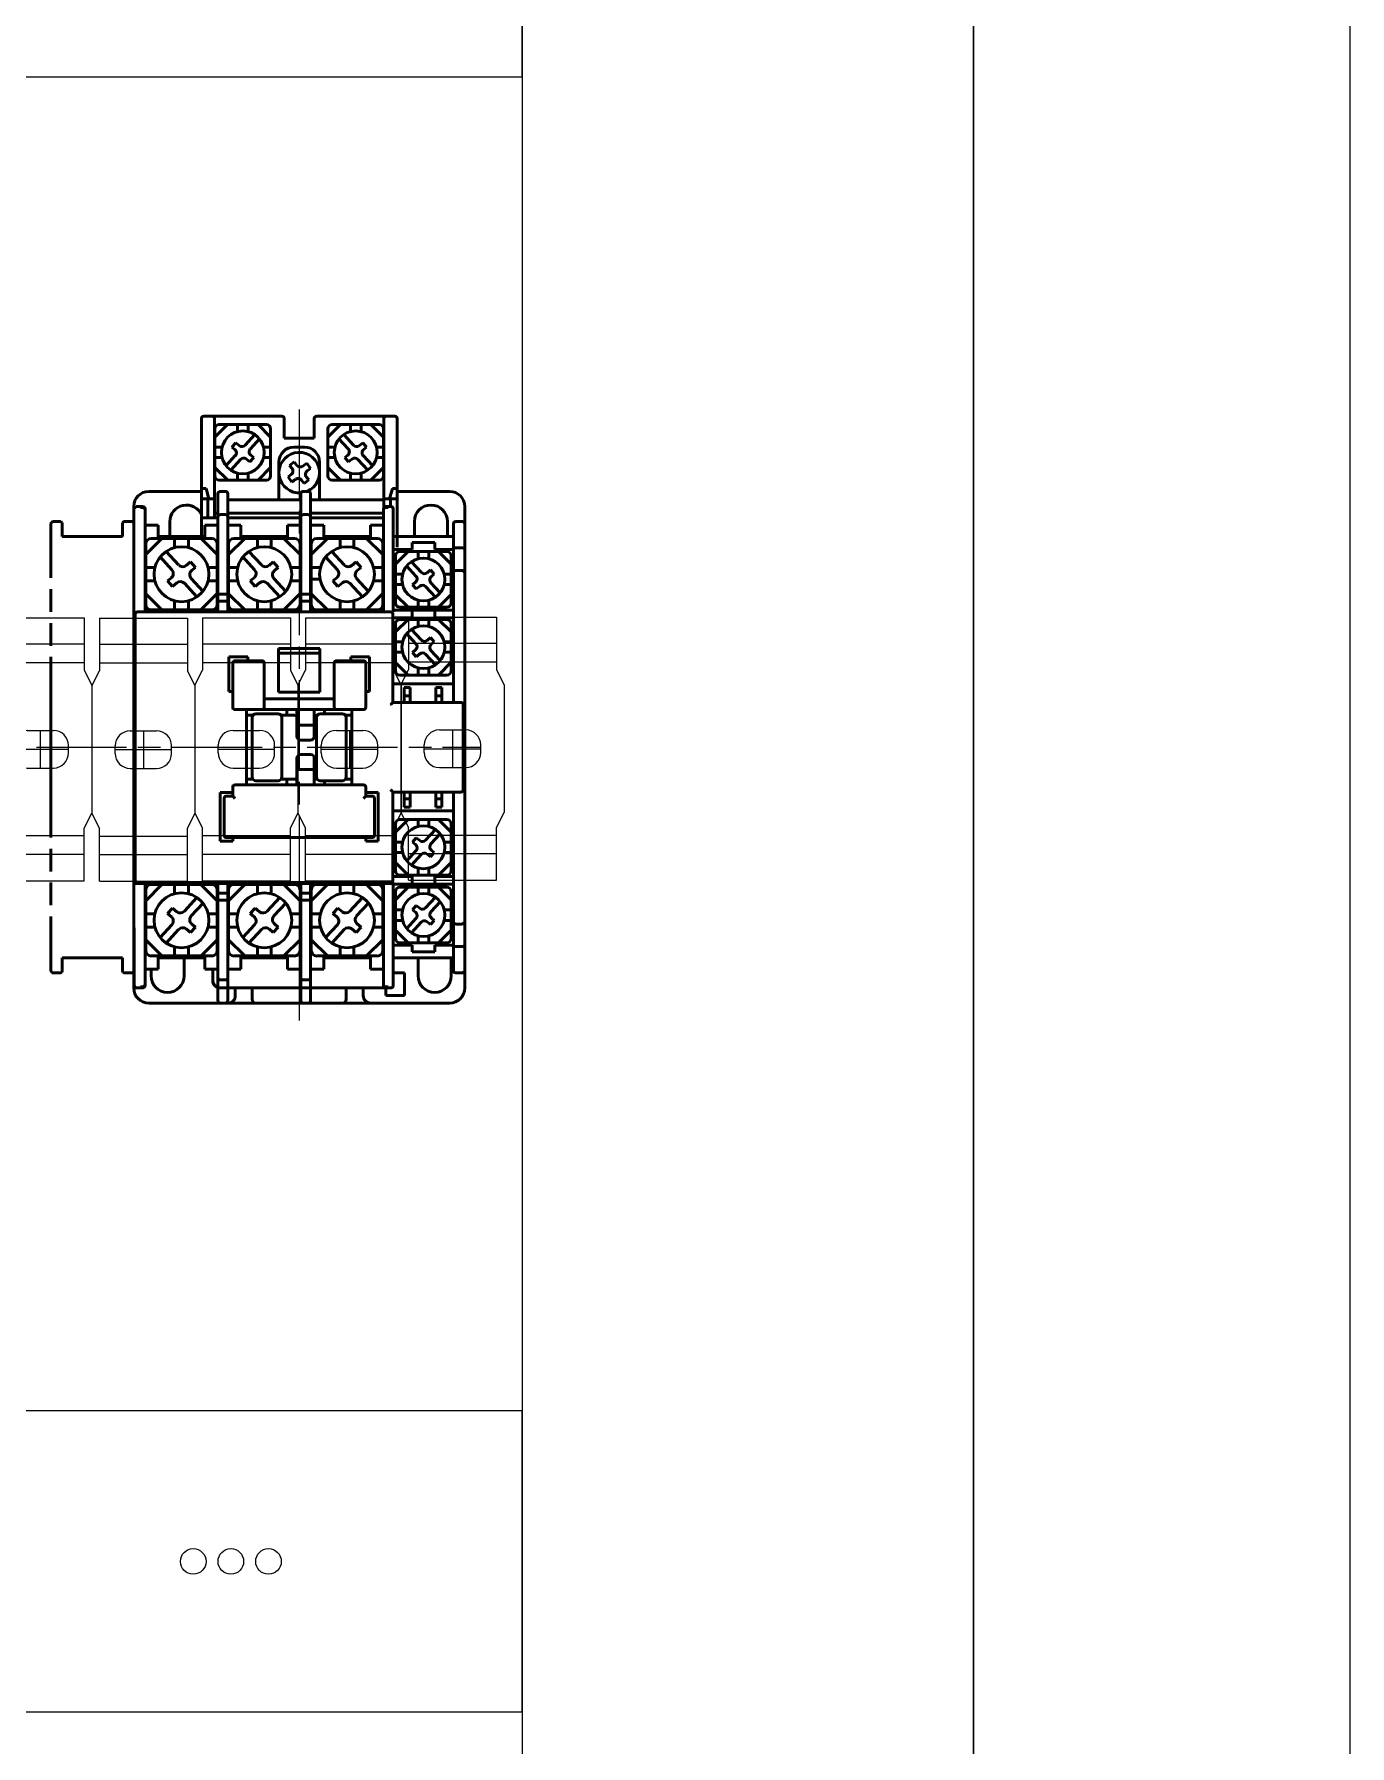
# Model space of a CAD drawing. Header units: millimetres. Extents: x 60229 to 91621, y 21923 to 36546.
# Drawn here: x 69949.6 to 70124.4, y 29398.3 to 29625.8 of the extents above; entities that cross this region are included whole.
import ezdxf

# ---------------------------------------------------------------- set-up
doc = ezdxf.new("R2010")
doc.units = ezdxf.units.MM
doc.linetypes.add('AM_ISO08W050', pattern=[18, 12, -1.5, 3, -1.5])
doc.linetypes.add('AM_ISO09W050', pattern=[22.5, 12, -1.5, 3, -1.5, 3, -1.5])
doc.layers.add('AM_0', color=7, linetype='Continuous', lineweight=50)
doc.layers.add('AM_7', color=4, linetype='AM_ISO08W050', lineweight=25)
doc.layers.add('속판', color=3, linetype='Continuous')

# ---------------------------------------------------------------- blocks, each defined once
blk = doc.blocks.new('VMC-9~22-F')
at = {"layer": 'AM_0', "color": 3}
for p, q in [((-13, 28), (-13, 43.7)), ((-12.7, 44), (-2.3, 44)), ((-11.25, 30.5), (-11.25, 43.7)), ((-2, 43.7), (-2, 41.1)), ((2, 43.7), (2, 41.1)), ((2.3, 44), (12.7, 44)), ((11.25, 31.87), (11.25, 43.7)), ((13, 26.6), (13, 43.7)), ((-9.53, 42.9), (-11.2, 41.23)), ((-11.2, 42.33), (-11.2, 36.07)), ((-10.63, 42.9), (-4.37, 42.9)), ((-8.21, 42.9), (-8.21, 41.96)), ((-5.91, 41.56), (-7.21, 40.16)), ((-6.79, 42.9), (-6.79, 41.96)), ((-5.28, 40.98), (-6.5, 39.66)), ((-5.47, 42.9), (-3.8, 41.23)), ((-3.8, 42.33), (-3.8, 36.07)), ((-2, 41.1), (2, 41.1)), ((5.47, 42.9), (3.8, 41.23)), ((3.8, 42.33), (3.8, 36.07)), ((10.63, 42.9), (4.37, 42.9)), ((5.28, 40.98), (6.5, 39.66)), ((5.91, 41.56), (7.21, 40.16)), ((6.79, 42.9), (6.79, 41.96)), ((8.21, 42.9), (8.21, 41.96)), ((9.53, 42.9), (11.2, 41.23)), ((11.2, 42.33), (11.2, 36.07)), ((-11.2, 39.91), (-10.26, 39.91)), ((-8.5, 38.76), (-9.72, 37.43)), ((-8.43, 40.47), (-8.95, 39.91)), ((-8.95, 39.91), (-8.55, 39.58)), ((-8.43, 40.47), (-7.99, 40.1)), ((-6.45, 38.83), (-6.04, 38.5)), ((-4.74, 39.91), (-3.8, 39.91)), ((0.7, 39.9), (-0.7, 39.9)), ((4.74, 39.91), (3.8, 39.91)), ((6.45, 38.83), (6.05, 38.5)), ((8.43, 40.47), (7.99, 40.1)), ((8.43, 40.47), (8.95, 39.91)), ((8.5, 38.76), (9.72, 37.43)), ((8.95, 39.91), (8.55, 39.58)), ((11.2, 39.91), (10.26, 39.91)), ((-11.2, 38.52), (-10.26, 38.52)), ((-9.51, 35.5), (-11.2, 37.19)), ((-7.8, 38.26), (-9.1, 36.85)), ((-8.21, 36.44), (-8.21, 35.5)), ((-7.01, 38.31), (-6.56, 37.94)), ((-6.79, 36.44), (-6.79, 35.5)), ((-6.04, 38.5), (-6.56, 37.94)), ((-5.47, 35.5), (-3.8, 37.17)), ((-4.73, 38.52), (-3.8, 38.52)), ((-2.7, 32.9), (-2.7, 37.9)), ((-1.29, 37.47), (-0.67, 37.92)), ((-0.96, 37.07), (-1.29, 37.47)), ((-0.3, 37.47), (-0.67, 37.92)), ((0.48, 37.36), (1.01, 37.75)), ((1.51, 37.06), (1.01, 37.75)), ((1.07, 36.74), (1.51, 37.06)), ((2.7, 32.9), (2.7, 37.9)), ((4.74, 38.52), (3.8, 38.52)), ((5.47, 35.5), (3.8, 37.17)), ((6.05, 38.5), (6.56, 37.94)), ((7.01, 38.31), (6.56, 37.94)), ((6.79, 36.44), (6.79, 35.5)), ((7.8, 38.26), (9.1, 36.85)), ((8.21, 36.44), (8.21, 35.5)), ((9.51, 35.5), (11.2, 37.19)), ((11.2, 38.52), (10.27, 38.52)), ((-13, 34.4), (-12.37, 34.4)), ((-12.37, 34.4), (-12, 33)), ((-10.63, 35.5), (-4.37, 35.5)), ((-1.49, 35.94), (-1.07, 36.25)), ((-0.99, 35.24), (-1.49, 35.94)), ((-0.99, 35.24), (-0.48, 35.62)), ((0.66, 35.07), (0.3, 35.52)), ((0.66, 35.07), (1.26, 35.55)), ((1.26, 35.55), (0.96, 35.92)), ((10.63, 35.5), (4.37, 35.5)), ((12.38, 34.4), (12, 33)), ((13, 34.4), (12.38, 34.4)), ((-22, -32), (-22, 32)), ((-21.59, 32), (-20.8, 32)), ((-21.1, 32), (-21.1, 31.86)), ((-21.1, 31.86), (-20.8, 31.86)), ((-13, 34), (-20, 34)), ((-13, 33), (-11.25, 33)), ((-12.15, 33), (-12.15, 30.5)), ((-10.8, 18), (-10.8, 33.7)), ((-10.5, 34), (-9.8, 34)), ((-9.5, 18), (-9.5, 33.7)), ((0.2, 32.9), (-9.5, 32.9)), ((-2.7, 32.9), (-2.7, 32.9)), ((0.2, 18), (0.2, 33.7)), ((0.5, 34), (1.2, 34)), ((1.5, 18), (1.5, 33.7)), ((1.5, 32.9), (2.7, 32.9)), ((2.7, 32.9), (11.25, 32.9)), ((11.25, 33), (13, 33)), ((11.5, 32), (12.2, 32)), ((11.8, 31.86), (11.5, 31.86)), ((11.8, 31.86), (11.8, 32)), ((12.15, 33), (12.15, 32)), ((20, 34), (13, 34)), ((22, -32), (22, 32)), ((-22, 0), (-22, 29.7)), ((-20.5, 18), (-20.5, 31.7)), ((-17.2, 28), (-17.2, 30)), ((-13, 30.5), (-13, 28)), ((-13, 30.5), (-10.8, 30.5)), ((-11.25, 31.1), (-10.8, 31.1)), ((-10.5, 30.92), (-9.8, 30.92)), ((-9.5, 31.1), (0.2, 31.1)), ((-9.5, 30.5), (0.2, 30.5)), ((0.5, 30.92), (1.2, 30.92)), ((1.5, 31.1), (11.2, 31.1)), ((1.5, 30.5), (11.2, 30.5)), ((11.2, 18), (11.2, 31.7)), ((12.5, 18), (12.5, 31.7)), ((15.3, 28), (15.3, 30)), ((19.7, 30), (19.7, 28)), ((20.5, 18), (20.5, 29.7)), ((20.5, 29.7), (20.5, 6.05)), ((20.8, 30), (21.7, 30)), ((-21.94, 27.88), (-21.94, 27.88)), ((-18.75, 29.5), (-20.5, 29.5)), ((-18.25, 27.75), (-20.4, 25.6)), ((-11.63, 27.75), (-19.67, 27.75)), ((-18.75, 29.5), (-18.75, 27.75)), ((-18.75, 28), (-12.55, 28)), ((-16.56, 27.75), (-16.56, 26.54)), ((-14.74, 27.75), (-14.74, 26.54)), ((-13.04, 27.75), (-10.9, 25.6)), ((-10.8, 29.5), (-12.55, 29.5)), ((-12.55, 27.75), (-12.55, 29.5)), ((-7.75, 29.5), (-9.5, 29.5)), ((-7.25, 27.75), (-9.4, 25.6)), ((-0.63, 27.75), (-8.67, 27.75)), ((-7.75, 29.5), (-7.75, 27.75)), ((-7.75, 28), (-1.55, 28)), ((-5.56, 27.75), (-5.56, 26.54)), ((-3.74, 27.75), (-3.74, 26.54)), ((-2.04, 27.75), (0.1, 25.6)), ((0.2, 29.5), (-1.55, 29.5)), ((-1.55, 27.75), (-1.55, 29.5)), ((3.25, 29.5), (1.5, 29.5)), ((3.75, 27.75), (1.6, 25.6)), ((10.37, 27.75), (2.33, 27.75)), ((3.25, 29.5), (3.25, 27.75)), ((3.25, 28), (9.45, 28)), ((5.44, 27.75), (5.44, 26.54)), ((7.26, 27.75), (7.26, 26.54)), ((8.96, 27.75), (11.1, 25.6)), ((11.2, 29.5), (9.45, 29.5)), ((9.45, 27.75), (9.45, 29.5)), ((20.5, 28), (12.5, 28)), ((22, 29.09), (22, 3.2)), ((-20.5, 26.6), (-20.4, 26.6)), ((-20.4, 27.02), (-20.4, 18.98)), ((-18.5, 25.29), (-16.93, 23.59)), ((-17.69, 26.03), (-16.03, 24.23)), ((-10.9, 27.02), (-10.9, 18.98)), ((-10.9, 26.6), (-10.8, 26.6)), ((-9.4, 26.6), (-9.5, 26.6)), ((-9.4, 27.02), (-9.4, 18.98)), ((-7.5, 25.29), (-5.93, 23.59)), ((-6.69, 26.03), (-5.03, 24.23)), ((0.1, 27.02), (0.1, 18.98)), ((0.2, 26.6), (0.1, 26.6)), ((1.6, 26.6), (1.5, 26.6)), ((1.6, 27.02), (1.6, 18.98)), ((3.5, 25.29), (5.07, 23.59)), ((4.31, 26.03), (5.97, 24.23)), ((11.1, 27.02), (11.1, 18.98)), ((11.2, 26.6), (11.1, 26.6)), ((12.5, 26.3), (15, 26.3)), ((14.47, 26), (12.8, 24.33)), ((12.8, 25.43), (12.8, 19.17)), ((19.63, 26), (13.37, 26)), ((14, 26.3), (14, 26)), ((15, 27.2), (15, 26.3)), ((15, 27.2), (18, 27.2)), ((15.79, 26), (15.79, 25.06)), ((17.21, 26), (17.21, 25.06)), ((18, 26.3), (18, 27.2)), ((18, 26.3), (20.5, 26.3)), ((18.53, 26), (20.2, 24.33)), ((19, 26), (19, 26.3)), ((20.2, 25.43), (20.2, 19.17)), ((21.63, 26.5), (20.8, 26.5)), ((-22, 24), (-22, 3.2)), ((-22, 24), (-22, 3.2)), ((-20.4, 23.7), (-20.5, 23.7)), ((-19.19, 23.91), (-20.4, 23.91)), ((-14.45, 24.63), (-15.02, 24.16)), ((-14.45, 24.63), (-13.79, 23.91)), ((-13.79, 23.91), (-14.3, 23.49)), ((-10.9, 23.91), (-12.11, 23.91)), ((-10.8, 23.7), (-10.9, 23.7)), ((-9.4, 23.7), (-9.5, 23.7)), ((-8.19, 23.91), (-9.4, 23.91)), ((-3.45, 24.63), (-4.02, 24.16)), ((-3.45, 24.63), (-2.79, 23.91)), ((-2.79, 23.91), (-3.3, 23.49)), ((0.1, 23.91), (-1.11, 23.91)), ((0.2, 23.7), (0.1, 23.7)), ((1.6, 23.7), (1.5, 23.7)), ((2.81, 23.91), (1.6, 23.91)), ((7.55, 24.63), (6.98, 24.16)), ((7.55, 24.63), (8.21, 23.91)), ((8.21, 23.91), (7.7, 23.49)), ((11.1, 23.91), (9.89, 23.91)), ((11.2, 23.7), (11.1, 23.7)), ((13.74, 23.01), (12.8, 23.01)), ((14.28, 24.08), (15.5, 22.76)), ((14.91, 24.66), (16.21, 23.26)), ((17.43, 23.57), (16.99, 23.2)), ((17.43, 23.57), (17.95, 23.01)), ((17.95, 23.01), (17.55, 22.68)), ((20.2, 23.01), (19.26, 23.01)), ((21.62, 23.5), (20.8, 23.5)), ((-20.5, 22.5), (-20.4, 22.5)), ((-19.2, 22.13), (-20.4, 22.13)), ((-17, 22.53), (-17.52, 22.1)), ((-17.52, 22.1), (-16.85, 21.38)), ((-16.27, 21.86), (-16.85, 21.38)), ((-15.27, 21.79), (-13.6, 19.98)), ((-14.37, 22.43), (-12.79, 20.72)), ((-10.9, 22.13), (-12.1, 22.13)), ((-10.9, 22.5), (-10.8, 22.5)), ((-9.5, 22.5), (-9.4, 22.5)), ((-8.2, 22.13), (-9.4, 22.13)), ((-6, 22.53), (-6.52, 22.1)), ((-6.52, 22.1), (-5.85, 21.38)), ((-5.27, 21.86), (-5.85, 21.38)), ((-4.27, 21.79), (-2.6, 19.98)), ((-3.37, 22.43), (-1.79, 20.72)), ((0.1, 22.13), (-1.1, 22.13)), ((0.1, 22.5), (0.2, 22.5)), ((1.5, 22.5), (1.6, 22.5)), ((2.8, 22.33), (1.6, 22.33)), ((5, 22.53), (4.48, 22.1)), ((4.48, 22.1), (5.15, 21.38)), ((5.73, 21.86), (5.15, 21.38)), ((6.73, 21.79), (8.4, 19.98)), ((7.63, 22.43), (9.21, 20.72)), ((11.1, 22.13), (9.9, 22.13)), ((11.1, 22.5), (11.2, 22.5)), ((13.74, 21.62), (12.8, 21.62)), ((15.45, 21.93), (15.05, 21.6)), ((15.05, 21.6), (15.56, 21.04)), ((16.01, 21.41), (15.56, 21.04)), ((16.8, 21.36), (18.1, 19.95)), ((17.5, 21.86), (18.72, 20.53)), ((20.2, 21.62), (19.27, 21.62)), ((-20.5, 19.6), (-20.4, 19.6)), ((-20.5, 18.4), (-20.11, 18.4)), ((-18.25, 18.25), (-20.4, 20.4)), ((-11.63, 18.25), (-19.67, 18.25)), ((-16.56, 19.46), (-16.56, 18.25)), ((-14.74, 19.46), (-14.74, 18.25)), ((-13.07, 18.25), (-10.9, 20.42)), ((-11.19, 18.4), (-10.8, 18.4)), ((-10.9, 19.6), (-10.8, 19.6)), ((-10.8, 19.4), (-9.5, 19.4)), ((-10.5, 20.35), (-9.8, 20.35)), ((-9.5, 19.6), (-9.4, 19.6)), ((-9.5, 18.4), (-9.11, 18.4)), ((-7.25, 18.25), (-9.4, 20.4)), ((-0.63, 18.25), (-8.67, 18.25)), ((-5.56, 19.46), (-5.56, 18.25)), ((-3.74, 19.46), (-3.74, 18.25)), ((-2.07, 18.25), (0.1, 20.42)), ((-0.19, 18.4), (0.2, 18.4)), ((0, 18.81), (0, 18)), ((0.1, 19.6), (0.2, 19.6)), ((0.2, 19.4), (1.5, 19.4)), ((0.5, 20.35), (1.2, 20.35)), ((1.5, 19.6), (1.6, 19.6)), ((1.5, 18.4), (1.89, 18.4)), ((3.75, 18.25), (1.6, 20.4)), ((10.37, 18.25), (2.33, 18.25)), ((5.44, 19.46), (5.44, 18.25)), ((7.26, 19.46), (7.26, 18.25)), ((8.93, 18.25), (11.1, 20.42)), ((10.81, 18.4), (11.2, 18.4)), ((11.1, 19.6), (11.2, 19.6)), ((14.47, 18.6), (12.8, 20.27)), ((19.63, 18.6), (13.37, 18.6)), ((14, 18.2), (14, 18.6)), ((15.79, 19.54), (15.79, 18.6)), ((17.21, 19.54), (17.21, 18.6)), ((18.51, 18.6), (20.2, 20.29)), ((19, 18.6), (19, 18.2)), ((-21.8, 17.7), (-21.8, -17.7)), ((-21.5, 18), (12.15, 18)), ((12.45, 17.7), (12.45, 5.95)), ((20.5, 18.2), (12.5, 18.2)), ((12.5, 17.2), (15, 17.2)), ((14.47, 17), (12.8, 15.33)), ((12.8, 16.43), (12.8, 10.17)), ((19.63, 17), (13.37, 17)), ((15, 17.2), (15, 18.1)), ((15.79, 17), (15.79, 16.06)), ((17.21, 17), (17.21, 16.06)), ((18, 17.2), (18, 18.1)), ((18, 17.2), (20.5, 17.2)), ((18.53, 17), (20.2, 15.33)), ((20.2, 16.43), (20.2, 10.17)), ((13.74, 14.01), (12.8, 14.01)), ((14.28, 15.08), (15.5, 13.76)), ((14.91, 15.66), (16.21, 14.26)), ((17.43, 14.57), (16.99, 14.2)), ((17.43, 14.57), (17.95, 14.01)), ((17.95, 14.01), (17.55, 13.68)), ((20.2, 14.01), (19.26, 14.01)), ((-9.35, 12), (-6.85, 12)), ((-9.35, 12), (-9.35, 7.4)), ((-4.95, 11.5), (-8.55, 11.5)), ((-6.85, 12), (-6.85, 11.5)), ((-2.75, 13.14), (2.75, 13.14)), ((-2.75, 7.3), (-2.75, 13.14)), ((-2.75, 12.5), (2.75, 12.5)), ((2.75, 13.14), (2.75, 7.3)), ((8.55, 11.5), (4.95, 11.5)), ((6.85, 12), (6.85, 11.5)), ((6.85, 12), (9.35, 12)), ((9.35, 12), (9.35, 7.4)), ((13.74, 12.62), (12.8, 12.62)), ((15.45, 12.93), (15.05, 12.6)), ((15.05, 12.6), (15.56, 12.04)), ((16.01, 12.41), (15.56, 12.04)), ((16.8, 12.36), (18.1, 10.95)), ((17.5, 12.86), (18.72, 11.53)), ((20.2, 12.62), (19.27, 12.62)), ((-8.85, 11.2), (-8.85, 5.3)), ((-4.65, 5.3), (-4.65, 11.2)), ((4.65, 11.2), (4.65, 5.3)), ((8.85, 5.3), (8.85, 11.2)), ((14.47, 9.6), (12.8, 11.27)), ((19.63, 9.6), (13.37, 9.6)), ((15.79, 10.54), (15.79, 9.6)), ((17.21, 10.54), (17.21, 9.6)), ((18.51, 9.6), (20.2, 11.29)), ((-9.35, 7.4), (-8.85, 7.4)), ((-2.75, 7.3), (2.75, 7.3)), ((8.85, 7.4), (9.35, 7.4)), ((12.45, 8.45), (20.45, 8.45)), ((13.95, 7.95), (13.95, 5.95)), ((13.95, 7.95), (14.75, 7.95)), ((14.75, 6.85), (13.95, 6.85)), ((14.75, 7.95), (14.75, 5.95)), ((18.15, 7.95), (18.15, 5.95)), ((18.15, 7.95), (18.95, 7.95)), ((18.95, 6.85), (18.15, 6.85)), ((18.95, 7.95), (18.95, 5.95)), ((-8.55, 5), (8.55, 5)), ((-7, 5), (-7, -5)), ((4.65, 6.43), (-4.65, 6.43)), ((-1.65, 5), (-1.65, 4.25)), ((-0.3, 5), (-0.3, 1.45)), ((2, 5), (2, 1.45)), ((3.35, 5), (3.35, 4.45)), ((7, 5), (7, -5)), ((12.45, 5.95), (21.5, 5.95)), ((21.8, 5.65), (21.8, -5.65)), ((-22, 3.2), (-21.96, 3.2)), ((-7, 4.25), (-6.15, 4.25)), ((-6.25, 3.95), (-6.25, -3.95)), ((-5.75, 4.45), (-2.8, 4.45)), ((-2.4, 4.25), (-0.6, 4.25)), ((-2.3, 3.95), (-2.3, -3.95)), ((-0.3, 2.95), (2, 2.95)), ((2.37, 4.25), (2.3, 4.25)), ((2.3, 3.95), (2.3, -3.95)), ((2.8, 4.45), (5.75, 4.45)), ((6.15, 4.25), (7, 4.25)), ((6.25, 3.95), (6.25, -3.95)), ((22, 3.2), (21.96, 3.2)), ((-22, 0), (-22, -29.7)), ((-21.95, -1.2), (-21.95, 1.2)), ((0.2, 0.95), (1.5, 0.95)), ((21.96, -1.2), (21.96, 1.2)), ((-0.3, -1.45), (-0.3, -5)), ((1.5, -0.95), (0.2, -0.95)), ((2, -5), (2, -1.45)), ((-22, -3.2), (-22, -24)), ((-22, -3.2), (-22, -24)), ((-22, -3.2), (-21.96, -3.2)), ((-6.15, -4.25), (-7, -4.25)), ((-2.8, -4.45), (-5.75, -4.45)), ((-0.6, -4.25), (-2.4, -4.25)), ((-1.65, -5), (-1.65, -4.25)), ((-0.3, -2.95), (2, -2.95)), ((2.37, -4.25), (2.3, -4.25)), ((5.75, -4.45), (2.8, -4.45)), ((3.35, -4.45), (3.35, -5)), ((7, -4.25), (6.15, -4.25)), ((22, -3.2), (21.96, -3.2)), ((22, -29.09), (22, -3.2)), ((-10.5, -6), (-8.85, -6)), ((-10.5, -6), (-10.5, -12.5)), ((-10, -6.8), (-10, -11.7)), ((-8.85, -6.5), (-9.7, -6.5)), ((-8.85, -5.3), (-8.85, -6.5)), ((8.55, -5), (-8.55, -5)), ((8.85, -6.5), (8.85, -5.3)), ((8.85, -6), (10.5, -6)), ((9.7, -6.5), (8.85, -6.5)), ((10, -11.7), (10, -6.8)), ((10.5, -6), (10.5, -12.5)), ((12.45, -5.95), (12.45, -17.7)), ((21.5, -5.95), (12.45, -5.95)), ((13.95, -7.95), (13.95, -5.95)), ((14.75, -7.95), (14.75, -5.95)), ((18.15, -7.95), (18.15, -5.95)), ((18.95, -7.95), (18.95, -5.95)), ((20.5, -29.7), (20.5, -6.05)), ((12.45, -8.45), (20.45, -8.45)), ((14.75, -6.85), (13.95, -6.85)), ((13.95, -7.95), (14.75, -7.95)), ((18.95, -6.85), (18.15, -6.85)), ((18.15, -7.95), (18.95, -7.95)), ((14.47, -9.6), (12.8, -11.27)), ((12.8, -16.43), (12.8, -10.17)), ((19.63, -9.6), (13.37, -9.6)), ((15.79, -10.54), (15.79, -9.6)), ((16.8, -12.36), (18.1, -10.95)), ((17.21, -10.54), (17.21, -9.6)), ((18.51, -9.6), (20.2, -11.29)), ((20.2, -16.43), (20.2, -10.17)), ((-10.5, -12.5), (-8.85, -12.5)), ((-9.7, -12), (9.7, -12)), ((-8.85, -12), (-8.85, -12.5)), ((8.85, -12), (8.85, -12.5)), ((8.85, -12.5), (10.5, -12.5)), ((13.74, -12.62), (12.8, -12.62)), ((15.05, -12.6), (15.56, -12.04)), ((15.45, -12.93), (15.05, -12.6)), ((16.01, -12.41), (15.56, -12.04)), ((17.5, -12.86), (18.72, -11.53)), ((20.2, -12.62), (19.27, -12.62)), ((13.74, -14.01), (12.8, -14.01)), ((14.47, -17), (12.8, -15.33)), ((14.28, -15.08), (15.5, -13.76)), ((14.91, -15.66), (16.21, -14.26)), ((17.43, -14.57), (16.99, -14.2)), ((17.43, -14.57), (17.95, -14.01)), ((17.95, -14.01), (17.55, -13.68)), ((18.53, -17), (20.2, -15.33)), ((20.2, -14.01), (19.26, -14.01)), ((-21.85, -18.1), (-21.85, -18)), ((-21.85, -18.1), (12.5, -18.1)), ((12.15, -18), (-21.5, -18)), ((-20.5, -31.7), (-20.5, -18)), ((-19.5, -18.1), (-19.5, -18)), ((-18.15, -18), (-18.15, -18.1)), ((-13.15, -18.1), (-13.15, -18)), ((-11.8, -18.1), (-11.8, -18)), ((-10.8, -33.7), (-10.8, -18)), ((-9.5, -33.7), (-9.5, -18)), ((-8.5, -18.1), (-8.5, -18)), ((-0.8, -18.1), (-0.8, -18)), ((0.2, -33.7), (0.2, -18)), ((1.5, -33.7), (1.5, -18)), ((2.5, -18.1), (2.5, -18)), ((3.85, -18), (3.85, -18.1)), ((8.85, -18.1), (8.85, -18)), ((10.2, -18.1), (10.2, -18)), ((11.2, -31.7), (11.2, -18)), ((12.5, -17.2), (15, -17.2)), ((12.5, -31.7), (12.5, -18)), ((20.5, -18.2), (12.5, -18.2)), ((19.63, -17), (13.37, -17)), ((14, -18.2), (14, -18.6)), ((15, -17.2), (15, -18.1)), ((15.79, -17), (15.79, -16.06)), ((17.21, -17), (17.21, -16.06)), ((18, -17.2), (18, -18.1)), ((18, -17.2), (20.5, -17.2)), ((19, -18.6), (19, -18.2)), ((-20.5, -18.4), (-20.11, -18.4)), ((-20.4, -19.6), (-20.5, -19.6)), ((-18.25, -18.25), (-20.4, -20.4)), ((-20.4, -27.02), (-20.4, -18.98)), ((-11.63, -18.25), (-19.67, -18.25)), ((-16.56, -19.46), (-16.56, -18.25)), ((-15.27, -21.79), (-13.6, -19.98)), ((-14.74, -19.46), (-14.74, -18.25)), ((-13.07, -18.25), (-10.9, -20.42)), ((-11.19, -18.4), (-10.8, -18.4)), ((-10.9, -27.02), (-10.9, -18.98)), ((-10.8, -19.6), (-10.9, -19.6)), ((-10.8, -19.4), (-9.5, -19.4)), ((-10.5, -20.35), (-9.8, -20.35)), ((-9.5, -18.4), (-9.11, -18.4)), ((-9.4, -19.6), (-9.5, -19.6)), ((-7.25, -18.25), (-9.4, -20.4)), ((-9.4, -27.02), (-9.4, -18.98)), ((-0.63, -18.25), (-8.67, -18.25)), ((-5.56, -19.46), (-5.56, -18.25)), ((-4.27, -21.79), (-2.6, -19.98)), ((-3.74, -19.46), (-3.74, -18.25)), ((-2.07, -18.25), (0.1, -20.42)), ((-0.19, -18.4), (0.2, -18.4)), ((0.1, -27.02), (0.1, -18.98)), ((0.2, -19.6), (0.1, -19.6)), ((0.2, -19.4), (1.5, -19.4)), ((0.5, -20.35), (1.2, -20.35)), ((1.5, -18.4), (1.89, -18.4)), ((3.75, -18.25), (1.6, -20.4)), ((1.6, -27.02), (1.6, -18.98)), ((10.37, -18.25), (2.33, -18.25)), ((5.44, -19.46), (5.44, -18.25)), ((6.73, -21.79), (8.4, -19.98)), ((7.26, -19.46), (7.26, -18.25)), ((8.93, -18.25), (11.1, -20.42)), ((10.81, -18.4), (11.2, -18.4)), ((11.1, -27.02), (11.1, -18.98)), ((11.2, -19.6), (11.1, -19.6)), ((14.47, -18.6), (12.8, -20.27)), ((12.8, -25.43), (12.8, -19.17)), ((19.63, -18.6), (13.37, -18.6)), ((15.79, -19.54), (15.79, -18.6)), ((16.8, -21.36), (18.1, -19.95)), ((17.21, -19.54), (17.21, -18.6)), ((18.51, -18.6), (20.2, -20.29)), ((20.2, -25.43), (20.2, -19.17)), ((-20.4, -22.5), (-20.5, -22.5)), ((-19.2, -22.13), (-20.4, -22.13)), ((-17.52, -22.1), (-16.85, -21.38)), ((-17, -22.53), (-17.52, -22.1)), ((-16.27, -21.86), (-16.85, -21.38)), ((-14.37, -22.43), (-12.79, -20.72)), ((-10.9, -22.13), (-12.1, -22.13)), ((-10.8, -22.5), (-10.9, -22.5)), ((-9.4, -22.5), (-9.5, -22.5)), ((-8.2, -22.13), (-9.4, -22.13)), ((-6.52, -22.1), (-5.85, -21.38)), ((-6, -22.53), (-6.52, -22.1)), ((-5.27, -21.86), (-5.85, -21.38)), ((-3.37, -22.43), (-1.79, -20.72)), ((0.1, -22.13), (-1.1, -22.13)), ((0.2, -22.5), (0.1, -22.5)), ((1.6, -22.5), (1.5, -22.5)), ((2.8, -22.13), (1.6, -22.13)), ((4.48, -22.1), (5.15, -21.38)), ((5, -22.53), (4.48, -22.1)), ((5.73, -21.86), (5.15, -21.38)), ((7.63, -22.43), (9.21, -20.72)), ((11.1, -22.13), (9.9, -22.13)), ((11.2, -22.5), (11.1, -22.5)), ((13.74, -21.62), (12.8, -21.62)), ((15.05, -21.6), (15.56, -21.04)), ((15.45, -21.93), (15.05, -21.6)), ((16.01, -21.41), (15.56, -21.04)), ((17.5, -21.86), (18.72, -20.53)), ((17.95, -23.01), (17.55, -22.68)), ((20.2, -21.62), (19.27, -21.62)), ((-21.94, -27.88), (-21.94, -24)), ((-20.5, -23.7), (-20.4, -23.7)), ((-19.19, -23.91), (-20.4, -23.91)), ((-18.5, -25.29), (-16.93, -23.59)), ((-17.69, -26.03), (-16.03, -24.23)), ((-14.45, -24.63), (-15.02, -24.16)), ((-14.45, -24.63), (-13.79, -23.91)), ((-13.79, -23.91), (-14.3, -23.49)), ((-10.9, -23.91), (-12.11, -23.91)), ((-10.9, -23.7), (-10.8, -23.7)), ((-9.5, -23.7), (-9.4, -23.7)), ((-8.19, -23.91), (-9.4, -23.91)), ((-7.5, -25.29), (-5.93, -23.59)), ((-6.69, -26.03), (-5.03, -24.23)), ((-3.45, -24.63), (-4.02, -24.16)), ((-3.45, -24.63), (-2.79, -23.91)), ((-2.79, -23.91), (-3.3, -23.49)), ((0.1, -23.91), (-1.11, -23.91)), ((0.1, -23.7), (0.2, -23.7)), ((1.5, -23.7), (1.6, -23.7)), ((2.81, -23.91), (1.6, -23.91)), ((3.5, -25.29), (5.07, -23.59)), ((4.31, -26.03), (5.97, -24.23)), ((7.55, -24.63), (6.98, -24.16)), ((7.55, -24.63), (8.21, -23.91)), ((8.21, -23.91), (7.7, -23.49)), ((11.1, -23.91), (9.89, -23.91)), ((11.1, -23.7), (11.2, -23.7)), ((13.74, -23.01), (12.8, -23.01)), ((14.47, -26), (12.8, -24.33)), ((14.28, -24.08), (15.5, -22.76)), ((14.91, -24.66), (16.21, -23.26)), ((17.43, -23.57), (16.99, -23.2)), ((17.43, -23.57), (17.95, -23.01)), ((18.53, -26), (20.2, -24.33)), ((20.2, -23.01), (19.26, -23.01)), ((21.62, -23.5), (20.8, -23.5)), ((-20.5, -26.6), (-20.4, -26.6)), ((-18.25, -27.75), (-20.4, -25.6)), ((-16.56, -27.75), (-16.56, -26.54)), ((-14.74, -27.75), (-14.74, -26.54)), ((-13.04, -27.75), (-10.9, -25.6)), ((-10.9, -26.6), (-10.8, -26.6)), ((-9.5, -26.6), (-9.4, -26.6)), ((-7.25, -27.75), (-9.4, -25.6)), ((-5.56, -27.75), (-5.56, -26.54)), ((-3.74, -27.75), (-3.74, -26.54)), ((-2.04, -27.75), (0.1, -25.6)), ((0.1, -26.6), (0.2, -26.6)), ((1.5, -26.6), (1.6, -26.6)), ((3.75, -27.75), (1.6, -25.6)), ((5.44, -27.75), (5.44, -26.54)), ((7.26, -27.75), (7.26, -26.54)), ((8.96, -27.75), (11.1, -25.6)), ((11.1, -26.6), (11.2, -26.6)), ((12.5, -26.3), (15, -26.3)), ((19.63, -26), (13.37, -26)), ((14, -26), (14, -26.3)), ((15, -26.3), (15, -27.2)), ((15.8, -27.2), (15, -27.2)), ((18, -27.2), (15, -27.2)), ((15.79, -26), (15.79, -25.06)), ((17.21, -26), (17.21, -25.06)), ((18, -27.2), (18, -26.3)), ((18, -26.3), (20.5, -26.3)), ((19, -26.3), (19, -26)), ((21.63, -26.5), (20.8, -26.5)), ((-21.94, -27.88), (-21.93, -31.5)), ((-20.5, -29.5), (-18.75, -29.5)), ((-19.7, -30.4), (-19.7, -29.5)), ((-11.63, -27.75), (-19.67, -27.75)), ((-18.75, -27.75), (-18.75, -29.5)), ((-18.75, -28), (-12.55, -28)), ((-15.3, -28), (-15.3, -30.4)), ((-12.55, -29.5), (-12.55, -27.75)), ((-12.55, -29.5), (-10.8, -29.5)), ((-11.5, -31), (-11.5, -29.5)), ((-11.5, -31), (-11.5, -29.5)), ((-9.5, -29.5), (-7.75, -29.5)), ((-0.63, -27.75), (-8.67, -27.75)), ((-7.75, -27.75), (-7.75, -29.5)), ((-7.75, -28), (-1.55, -28)), ((-1.55, -29.5), (-1.55, -27.75)), ((-1.55, -29.5), (0.2, -29.5)), ((1.5, -29.5), (3.25, -29.5)), ((10.37, -27.75), (2.33, -27.75)), ((3.25, -27.75), (3.25, -29.5)), ((3.25, -28), (9.45, -28)), ((9.45, -29.5), (9.45, -27.75)), ((9.45, -29.5), (11.2, -29.5)), ((20.5, -28), (12.5, -28)), ((15.8, -30.4), (15.8, -28)), ((20.2, -28), (20.2, -30.4)), ((-10.5, -30.92), (-9.8, -30.92)), ((0.5, -30.92), (1.2, -30.92)), ((14, -30), (12.5, -30)), ((14, -33), (14, -30)), ((20.8, -30), (21.7, -30)), ((-21.59, -32), (-20.8, -32)), ((-21.1, -32), (-21.1, -31.86)), ((-21.1, -31.86), (-20.8, -31.86)), ((-20, -34), (-5.75, -34)), ((10.5, -32), (-10.5, -32)), ((-9.8, -34), (-10.5, -34)), ((0.2, -32), (-9.5, -32)), ((-8.5, -33), (-8.5, -32)), ((-6.25, -33.5), (-6.25, -32)), ((-5.75, -34), (5.75, -34)), ((1.2, -34), (0.5, -34)), ((12.2, -32), (1.5, -32)), ((5.75, -34), (20, -34)), ((6.25, -33.5), (6.25, -32)), ((8.5, -32), (8.5, -33)), ((11.8, -31.86), (11.5, -31.86)), ((11.5, -32), (11.5, -33)), ((11.5, -33), (14, -33)), ((11.8, -32), (11.8, -31.86))]:
    blk.add_line(p, q, dxfattribs=at)
at = {"layer": 'AM_0', "color": 3, "linetype": 'AM_ISO09W050'}
for p, q in [((-33, 0), (-33, 29.7)), ((-31.8, 30), (-32.7, 30)), ((-31.5, 29.7), (-31.5, 28)), ((-23.5, 29.7), (-23.5, 28)), ((-23.2, 30), (-22.3, 30)), ((-23.5, 28), (-31.5, 28)), ((-33, 0), (-33, -29.7)), ((-23.5, -28), (-31.51, -28)), ((-31.5, -29.7), (-31.5, -28)), ((-23.5, -29.7), (-23.5, -28)), ((-31.8, -30), (-32.7, -30)), ((-23.2, -30), (-22.3, -30))]:
    blk.add_line(p, q, dxfattribs=at)
at = {"layer": 'AM_0', "color": 3}
for centre, radius in [((-7.5, 39.2), 2.85), ((7.5, 39.2), 2.85), ((-15.65, 23), 3.65), ((-4.65, 23), 3.65), ((6.35, 23), 3.65), ((16.5, 22.3), 2.85), ((16.5, 13.3), 2.85), ((16.5, -13.3), 2.85), ((-15.65, -23), 3.65), ((-4.65, -23), 3.65), ((6.35, -23), 3.65), ((16.5, -22.3), 2.85)]:
    blk.add_circle(centre, radius, dxfattribs=at)
for centre, radius, start, end in [((-12.7, 43.7), 0.3, 90, 180), ((-11.55, 43.7), 0.3, 0, 90), ((-2.3, 43.7), 0.3, 0, 90), ((2.3, 43.7), 0.3, 90, 180), ((11.55, 43.7), 0.3, 90, 180), ((12.7, 43.7), 0.3, 0, 90), ((-10.63, 42.33), 0.569, 90, 180), ((-4.37, 42.33), 0.569, 0, 90), ((4.37, 42.33), 0.569, 90, 180), ((10.63, 42.33), 0.569, 0, 90), ((-8.92, 39.14), 0.569, 317.3447, 50.5117), ((-7.62, 40.54), 0.569, 230.5235, 317.3075), ((-6.09, 39.27), 0.569, 137.3265, 230.5292), ((-0.7, 37.9), 2, 90, 180), ((0, 36.5), 2.7, 292.1916, 274.6846), ((0.7, 37.9), 2, 0, 90), ((6.09, 39.27), 0.569, 309.4708, 42.6735), ((7.63, 40.54), 0.569, 222.6925, 309.4765), ((8.92, 39.14), 0.569, 129.4883, 222.6553), ((-7.38, 37.87), 0.569, 50.4959, 137.3471), ((-1.4, 36.71), 0.569, 305.9507, 39.1534), ((0.14, 37.83), 0.569, 219.1201, 305.9713), ((1.4, 36.28), 0.569, 125.9689, 219.1359), ((7.38, 37.87), 0.569, 42.6529, 129.5041), ((-10.63, 36.07), 0.569, 180, 270), ((-4.37, 36.07), 0.569, 270, 0), ((-0.14, 35.16), 0.569, 39.1477, 125.9317), ((4.37, 36.07), 0.569, 180, 270), ((10.63, 36.07), 0.569, 270, 0), ((-20, 32), 2, 90, 180), ((-20.8, 31.7), 0.3, 0, 90), ((-15, 30), 2.2, 23.5396, 180), ((-10.5, 33.7), 0.3, 90, 180), ((-9.8, 33.7), 0.3, 0, 90), ((0.5, 33.7), 0.3, 90, 180), ((1.2, 33.7), 0.3, 0, 90), ((11.5, 31.7), 0.3, 90, 180), ((12.2, 31.7), 0.3, 0, 90), ((17.5, 30), 2.2, 0, 180), ((20, 32), 2, 0, 90), ((20.8, 29.7), 0.3, 90, 180), ((-19.67, 27.02), 0.731, 90, 180), ((-11.63, 27.02), 0.731, 0, 90), ((-8.67, 27.02), 0.731, 90, 180), ((-0.63, 27.02), 0.731, 0, 90), ((2.33, 27.02), 0.731, 90, 180), ((10.37, 27.02), 0.731, 0, 90), ((13.37, 25.43), 0.569, 90, 180), ((19.63, 25.43), 0.569, 0, 90), ((-17.47, 23.09), 0.731, 309.4708, 42.6735), ((-15.49, 24.72), 0.731, 222.6925, 309.4765), ((-13.83, 22.92), 0.731, 129.4883, 222.6553), ((-6.47, 23.09), 0.731, 309.4708, 42.6735), ((-4.49, 24.72), 0.731, 222.6925, 309.4765), ((-2.83, 22.92), 0.731, 129.4883, 222.6553), ((4.53, 23.09), 0.731, 309.4708, 42.6735), ((6.51, 24.72), 0.731, 222.6925, 309.4765), ((8.17, 22.92), 0.731, 129.4883, 222.6553), ((15.09, 22.37), 0.569, 309.4708, 42.6735), ((16.63, 23.64), 0.569, 222.6925, 309.4765), ((-15.81, 21.3), 0.731, 42.6529, 129.5041), ((-4.81, 21.3), 0.731, 42.6529, 129.5041), ((6.19, 21.3), 0.731, 42.6529, 129.5041), ((16.38, 20.97), 0.569, 42.6529, 129.5041), ((17.92, 22.24), 0.569, 129.4883, 222.6553), ((-19.67, 18.98), 0.731, 180, 270), ((-11.63, 18.98), 0.731, 270, 0), ((-8.67, 18.98), 0.731, 180, 270), ((-0.63, 18.98), 0.731, 270, 0), ((2.33, 18.98), 0.731, 180, 270), ((10.37, 18.98), 0.731, 270, 0), ((13.37, 19.17), 0.569, 180, 270), ((19.63, 19.17), 0.569, 270, 0), ((-21.5, 17.7), 0.3, 90, 180), ((12.15, 17.7), 0.3, 0, 90), ((13.37, 16.43), 0.569, 90, 180), ((19.63, 16.43), 0.569, 0, 90), ((15.09, 13.37), 0.569, 309.4708, 42.6735), ((16.63, 14.64), 0.569, 222.6925, 309.4765), ((17.92, 13.24), 0.569, 129.4883, 222.6553), ((-8.55, 11.2), 0.3, 90, 180), ((-4.95, 11.2), 0.3, 0, 90), ((4.95, 11.2), 0.3, 90, 180), ((8.55, 11.2), 0.3, 0, 90), ((16.38, 11.97), 0.569, 42.6529, 129.5041), ((13.37, 10.17), 0.569, 180, 270), ((19.63, 10.17), 0.569, 270, 0), ((-8.55, 5.3), 0.3, 180, 270), ((-4.95, 5.3), 0.3, 270, 0), ((4.95, 5.3), 0.3, 180, 270), ((8.55, 5.3), 0.3, 270, 0), ((21.5, 5.65), 0.3, 0, 90), ((-5.75, 3.95), 0.5, 90, 180), ((-2.8, 3.95), 0.5, 0, 90), ((-0.6, 3.95), 0.3, 0, 90), ((2.3, 3.95), 0.3, 72.5424, 180), ((2.8, 3.95), 0.5, 90, 180), ((5.75, 3.95), 0.5, 0, 90), ((0.2, 1.45), 0.5, 180, 270), ((1.5, 1.45), 0.5, 270, 0), ((0.2, -1.45), 0.5, 90, 180), ((1.5, -1.45), 0.5, 0, 90), ((-5.75, -3.95), 0.5, 180, 270), ((-2.8, -3.95), 0.5, 270, 0), ((-0.6, -3.95), 0.3, 270, 0), ((2.3, -3.95), 0.3, 180, 287.4576), ((2.8, -3.95), 0.5, 180, 270), ((5.75, -3.95), 0.5, 270, 0), ((-9.7, -6.8), 0.3, 90, 180), ((-8.55, -5.3), 0.3, 90, 180), ((8.55, -5.3), 0.3, 0, 90), ((9.7, -6.8), 0.3, 0, 90), ((21.5, -5.65), 0.3, 270, 0), ((13.37, -10.17), 0.569, 90, 180), ((19.63, -10.17), 0.569, 0, 90), ((-9.7, -11.7), 0.3, 180, 270), ((9.7, -11.7), 0.3, 270, 0), ((15.09, -13.37), 0.569, 317.3265, 50.5292), ((16.38, -11.97), 0.569, 230.4959, 317.3471), ((17.92, -13.24), 0.569, 137.3447, 230.5117), ((16.63, -14.64), 0.569, 50.5235, 137.3075), ((-21.5, -17.7), 0.3, 180, 270), ((12.15, -17.7), 0.3, 270, 0), ((13.37, -16.43), 0.569, 180, 270), ((19.63, -16.43), 0.569, 270, 0), ((-19.67, -18.98), 0.731, 90, 180), ((-11.63, -18.98), 0.731, 0, 90), ((-8.67, -18.98), 0.731, 90, 180), ((-0.63, -18.98), 0.731, 0, 90), ((2.33, -18.98), 0.731, 90, 180), ((10.37, -18.98), 0.731, 0, 90), ((13.37, -19.17), 0.569, 90, 180), ((19.63, -19.17), 0.569, 0, 90), ((-17.47, -23.09), 0.731, 317.3265, 50.5292), ((-15.81, -21.3), 0.731, 230.4959, 317.3471), ((-13.83, -22.92), 0.731, 137.3447, 230.5117), ((-6.47, -23.09), 0.731, 317.3265, 50.5292), ((-4.81, -21.3), 0.731, 230.4959, 317.3471), ((-2.83, -22.92), 0.731, 137.3447, 230.5117), ((4.53, -23.09), 0.731, 317.3265, 50.5292), ((6.19, -21.3), 0.731, 230.4959, 317.3471), ((8.17, -22.92), 0.731, 137.3447, 230.5117), ((15.09, -22.37), 0.569, 317.3265, 50.5292), ((16.38, -20.97), 0.569, 230.4959, 317.3471), ((17.92, -22.24), 0.569, 137.3447, 230.5117), ((-15.49, -24.72), 0.731, 50.5235, 137.3075), ((-4.49, -24.72), 0.731, 50.5235, 137.3075), ((6.51, -24.72), 0.731, 50.5235, 137.3075), ((16.63, -23.64), 0.569, 50.5235, 137.3075), ((-19.67, -27.02), 0.731, 180, 270), ((-11.63, -27.02), 0.731, 270, 0), ((-8.67, -27.02), 0.731, 180, 270), ((-0.63, -27.02), 0.731, 270, 0), ((2.33, -27.02), 0.731, 180, 270), ((10.37, -27.02), 0.731, 270, 0), ((13.37, -25.43), 0.569, 180, 270), ((19.63, -25.43), 0.569, 270, 0), ((-20.8, -31.7), 0.3, 270, 0), ((-17.5, -30.4), 2.2, 180, 0), ((-10.5, -31), 1, 180, 270), ((-10.5, -31), 1, 180, 252.4747), ((11.5, -31.7), 0.3, 180, 270), ((12.2, -31.7), 0.3, 270, 0), ((18, -30.4), 2.2, 180, 0), ((20.8, -29.7), 0.3, 180, 270), ((-20, -32), 2, 180, 270), ((-10.5, -33.7), 0.3, 180, 270), ((-9.8, -33.7), 0.3, 270, 0), ((-9.5, -33), 1, 270, 0), ((-5.75, -33.5), 0.5, 180, 270), ((0.5, -33.7), 0.3, 180, 270), ((1.2, -33.7), 0.3, 270, 0), ((5.75, -33.5), 0.5, 270, 0), ((9.5, -33), 1, 180, 270), ((20, -32), 2, 270, 0)]:
    blk.add_arc(centre, radius, start, end, dxfattribs=at)
at = {"layer": 'AM_0', "color": 3, "linetype": 'AM_ISO09W050'}
for centre, start, end in [((-31.8, 29.7), 0, 90), ((-23.2, 29.7), 90, 180), ((-22.3, 29.7), 359.9972, 90), ((-31.8, -29.7), 270, 0), ((-23.2, -29.7), 180, 270), ((-22.3, -29.7), 270, 0.0028)]:
    blk.add_arc(centre, 0.3, start, end, dxfattribs=at)
at = {"layer": 'AM_0', "color": 3}
for points in [[(-21.74, 31.96), (-21.85, 31.85), (-21.89, 31.7)], [(-21.59, 32), (-21.74, 31.96)], [(-20.8, 31.86), (-20.69, 31.84), (-20.59, 31.77), (-20.52, 31.67), (-20.5, 31.56)], [(11.2, 31.56), (11.22, 31.67), (11.29, 31.77), (11.39, 31.84), (11.5, 31.86)], [(-10.8, 30.64), (-10.78, 30.74), (-10.71, 30.83), (-10.62, 30.9), (-10.5, 30.92)], [(-9.5, 30.64), (-9.52, 30.74), (-9.58, 30.83), (-9.68, 30.9), (-9.8, 30.92)], [(0.2, 30.64), (0.22, 30.74), (0.29, 30.83), (0.38, 30.9), (0.5, 30.92)], [(1.5, 30.64), (1.48, 30.74), (1.42, 30.83), (1.32, 30.9), (1.2, 30.92)], [(21.7, 30), (21.79, 29.98), (21.88, 29.94)], [(21.88, 29.94), (21.94, 29.88), (21.98, 29.79), (22, 29.7)], [(22, 29.09), (22, 29.31), (22, 29.52), (22, 29.7)], [(20.5, 26.38), (20.52, 26.42), (20.58, 26.46), (20.68, 26.49), (20.8, 26.5)], [(21.93, 26.38), (21.91, 26.42), (21.85, 26.46), (21.75, 26.49), (21.63, 26.5)], [(20.5, 23.22), (20.52, 23.32), (20.59, 23.41), (20.68, 23.48), (20.8, 23.5)], [(21.92, 23.22), (21.9, 23.32), (21.84, 23.41), (21.74, 23.48), (21.62, 23.5)], [(-10.5, 20.35), (-10.61, 20.34), (-10.71, 20.31), (-10.78, 20.25), (-10.8, 20.19)], [(-9.5, 20.19), (-9.52, 20.25), (-9.59, 20.31), (-9.69, 20.34), (-9.8, 20.35)], [(0.5, 20.35), (0.39, 20.34), (0.29, 20.31), (0.22, 20.25), (0.2, 20.19)], [(1.5, 20.19), (1.48, 20.25), (1.41, 20.31), (1.31, 20.34), (1.2, 20.35)], [(12.45, 5.95), (12.43, 5.93), (12.39, 5.9), (12.34, 5.84), (12.28, 5.78), (12.21, 5.72), (12.15, 5.66)], [(-21.96, 3.2), (-21.96, 3.13), (-21.96, 2.93), (-21.96, 2.61), (-21.96, 2.2), (-21.95, 1.71), (-21.95, 1.2)], [(21.96, 1.2), (21.96, 1.71), (21.96, 2.2), (21.96, 2.61), (21.96, 2.93), (21.96, 3.13), (21.96, 3.2)], [(-21.95, -1.2), (-21.95, -1.71), (-21.96, -2.2), (-21.96, -2.61), (-21.96, -2.93), (-21.96, -3.13), (-21.96, -3.2)], [(21.96, -3.2), (21.96, -3.13), (21.96, -2.93), (21.96, -2.61), (21.96, -2.2), (21.96, -1.71), (21.96, -1.2)], [(-8.55, -6.8), (-8.62, -6.73), (-8.68, -6.67), (-8.74, -6.61), (-8.8, -6.55), (-8.83, -6.52), (-8.85, -6.5)], [(8.55, -6.8), (8.62, -6.73), (8.68, -6.67), (8.74, -6.61), (8.8, -6.55), (8.83, -6.52), (8.85, -6.5)], [(12.45, -5.95), (12.43, -5.93), (12.39, -5.9), (12.34, -5.84), (12.28, -5.78), (12.21, -5.72), (12.15, -5.66)], [(-10.8, -20.19), (-10.78, -20.25), (-10.71, -20.31), (-10.61, -20.34), (-10.5, -20.35)], [(-9.8, -20.35), (-9.69, -20.34), (-9.59, -20.31), (-9.52, -20.25), (-9.5, -20.19)], [(0.2, -20.19), (0.22, -20.25), (0.29, -20.31), (0.39, -20.34), (0.5, -20.35)], [(1.2, -20.35), (1.31, -20.34), (1.41, -20.31), (1.48, -20.25), (1.5, -20.19)], [(-21.97, -24.26), (-22, -24)], [(-21.95, -24.32), (-21.97, -24.26)], [(20.5, -23.22), (20.52, -23.32), (20.59, -23.41), (20.68, -23.48), (20.8, -23.5)], [(21.92, -23.22), (21.9, -23.32), (21.84, -23.41), (21.74, -23.48), (21.62, -23.5)], [(20.5, -26.38), (20.52, -26.42), (20.58, -26.46), (20.68, -26.49), (20.8, -26.5)], [(21.93, -26.38), (21.91, -26.42), (21.85, -26.46), (21.75, -26.49), (21.63, -26.5)], [(22, -29.7), (22, -29.52), (22, -29.31), (22, -29.09)], [(-21.93, -31.5), (-21.93, -31.51), (-21.93, -31.54), (-21.93, -31.57), (-21.93, -31.6), (-21.93, -31.63), (-21.93, -31.65), (-21.93, -31.66), (-21.93, -31.68), (-21.93, -31.69), (-21.93, -31.7), (-21.93, -31.71), (-21.93, -31.73), (-21.92, -31.76), (-21.91, -31.81)], [(-21.91, -31.81), (-21.89, -31.85), (-21.86, -31.89), (-21.82, -31.93), (-21.77, -31.96)], [(-21.89, -31.7), (-21.85, -31.85), (-21.74, -31.96), (-21.63, -32)], [(-20.5, -31.56), (-20.52, -31.67), (-20.59, -31.77), (-20.69, -31.84), (-20.8, -31.86)], [(-10.8, -30.64), (-10.78, -30.74), (-10.71, -30.83), (-10.62, -30.9), (-10.5, -30.92)], [(-9.5, -30.64), (-9.52, -30.74), (-9.58, -30.83), (-9.68, -30.9), (-9.8, -30.92)], [(0.2, -30.64), (0.22, -30.74), (0.29, -30.83), (0.38, -30.9), (0.5, -30.92)], [(1.5, -30.64), (1.48, -30.74), (1.42, -30.83), (1.32, -30.9), (1.2, -30.92)], [(11.5, -31.86), (11.39, -31.84), (11.29, -31.77), (11.22, -31.67), (11.2, -31.56)], [(21.69, -29.99), (21.64, -30)], [(21.94, -29.7), (21.9, -29.85), (21.79, -29.96), (21.69, -29.99)], [(21.88, -29.94), (21.79, -29.98), (21.7, -30)], [(22, -29.7), (21.98, -29.79), (21.94, -29.88), (21.88, -29.94)], [(-21.77, -31.96), (-21.72, -31.99), (-21.66, -32), (-21.63, -32)], [(-21.63, -32), (-21.59, -32)]]:
    blk.add_spline(points, degree=3, dxfattribs=at)
at = {"layer": 'AM_0', "color": 3, "linetype": 'AM_ISO09W050'}
for points, knots in [([(-33, 29.7), (-32.99, 29.73), (-32.99, 29.8), (-32.96, 29.85), (-32.94, 29.88)], [0, 0, 0, 0, 0.505759, 1, 1, 1, 1]), ([(-32.94, 29.88), (-32.92, 29.9), (-32.88, 29.95), (-32.82, 29.97), (-32.79, 29.98)], [0, 0, 0, 0, 0.494634, 1, 1, 1, 1]), ([(-33, -29.7), (-32.99, -29.73), (-32.99, -29.8), (-32.96, -29.85), (-32.94, -29.88)], [0, 0, 0, 0, 0.505759, 1, 1, 1, 1]), ([(-32.94, -29.88), (-32.92, -29.9), (-32.88, -29.95), (-32.82, -29.97), (-32.79, -29.98)], [0, 0, 0, 0, 0.494634, 1, 1, 1, 1])]:
    blk.add_open_spline(points, degree=3, knots=knots, dxfattribs=at)
for points in [[(-32.79, 29.98), (-32.79, 29.98), (-32.7, 30), (-32.7, 30)], [(-32.79, -29.98), (-32.79, -29.98), (-32.7, -30), (-32.7, -30)]]:
    blk.add_open_spline(points, degree=3, dxfattribs=at)
at = {"layer": 'AM_7', "color": 3}
for p, q in [((0, 44.91), (0, -36.33)), ((-34.94, 0), (24.11, 0))]:
    blk.add_line(p, q, dxfattribs=at)
blk = doc.blocks.new('A$C24101B00')
at = {"color": 3, "linetype": 'ByBlock', "lineweight": -2}
for p, q in [((1, 34.96), (1, 27.97)), ((1, 34.96), (12.7, 34.96)), ((12.7, 34.96), (12.7, 27.97)), ((12.7, 31.46), (1, 31.46)), ((0, 25.97), (1, 27.97)), ((12.7, 28.97), (1, 28.97)), ((12.7, 27.97), (13.7, 25.97)), ((0, 25.97), (0, 8.99)), ((13.7, 25.97), (13.7, 8.99)), ((5.1, 19.98), (8.6, 19.98)), ((3.1, 16.98), (3.1, 17.98)), ((10.6, 16.98), (10.6, 17.98)), ((5.1, 14.98), (8.6, 14.98)), ((0, 8.99), (1, 6.99)), ((1, 0), (1, 6.99)), ((12.7, 6.99), (13.7, 8.99)), ((12.7, 0), (12.7, 6.99)), ((1, 5.99), (12.7, 5.99)), ((12.7, 3.5), (1, 3.5)), ((1, 0), (12.7, 0))]:
    blk.add_line(p, q, dxfattribs=at)
at = {"color": 4, "linetype": 'ByBlock', "lineweight": -2}
for p, q in [((6.85, 19.98), (6.85, 14.98)), ((3.1, 17.48), (10.6, 17.48))]:
    blk.add_line(p, q, dxfattribs=at)
at = {"color": 3, "linetype": 'ByBlock', "lineweight": -2}
for centre, start, end in [((5.1, 17.98), 90, 180), ((8.6, 17.98), 0, 90), ((5.1, 16.98), 180, 270), ((8.6, 16.98), 270, 0)]:
    blk.add_arc(centre, 2, start, end, dxfattribs=at)

msp = doc.modelspace()

# ---------------------------------------------------------------- linework, layer by layer
at = {"color": 253, "linetype": 'Continuous', "lineweight": -2}
msp.add_lwpolyline([(69224.42, 30356.64), (70124.42, 30356.64), (70124.42, 28956.64), (69224.42, 28956.64)], close=True, dxfattribs=at)
at = {"color": 253, "lineweight": -2}
for points in [[(70074.42, 29209.87), (70074.42, 30246.64), (70014.42, 30246.64), (70014.42, 29209.87)], [(69274.42, 29620.19), (70014.42, 29620.19), (70014.42, 29680.19), (69274.42, 29680.19)], [(69682.37, 29402.83), (70014.42, 29402.83), (70014.42, 29442.83), (69682.37, 29442.83)]]:
    msp.add_lwpolyline(points, close=True, dxfattribs=at)
at = {"layer": '속판', "color": 54, "lineweight": -2}
msp.add_lwpolyline([(69274.42, 30306.64), (70074.42, 30306.64), (70074.42, 29006.64), (69274.42, 29006.64)], close=True, dxfattribs=at)
at = {"layer": '속판', "color": 3, "lineweight": -2}
for centre in [(69970.7, 29422.83), (69975.7, 29422.83), (69980.7, 29422.83)]:
    msp.add_circle(centre, 1.7, dxfattribs=at)

# ---------------------------------------------------------------- block references
at = {"linetype": 'Continuous'}
msp.add_blockref('VMC-9~22-F', (69984.79, 29531.06), dxfattribs=at)
at = {"color": 3, "linetype": 'ByBlock', "lineweight": -2}
for p in [(69943.52, 29513.32), (69957.22, 29513.26), (69970.92, 29513.32), (69984.62, 29513.32), (69998.31, 29513.38)]:
    msp.add_blockref('A$C24101B00', p, dxfattribs=at)

doc.saveas('drawing.dxf')
